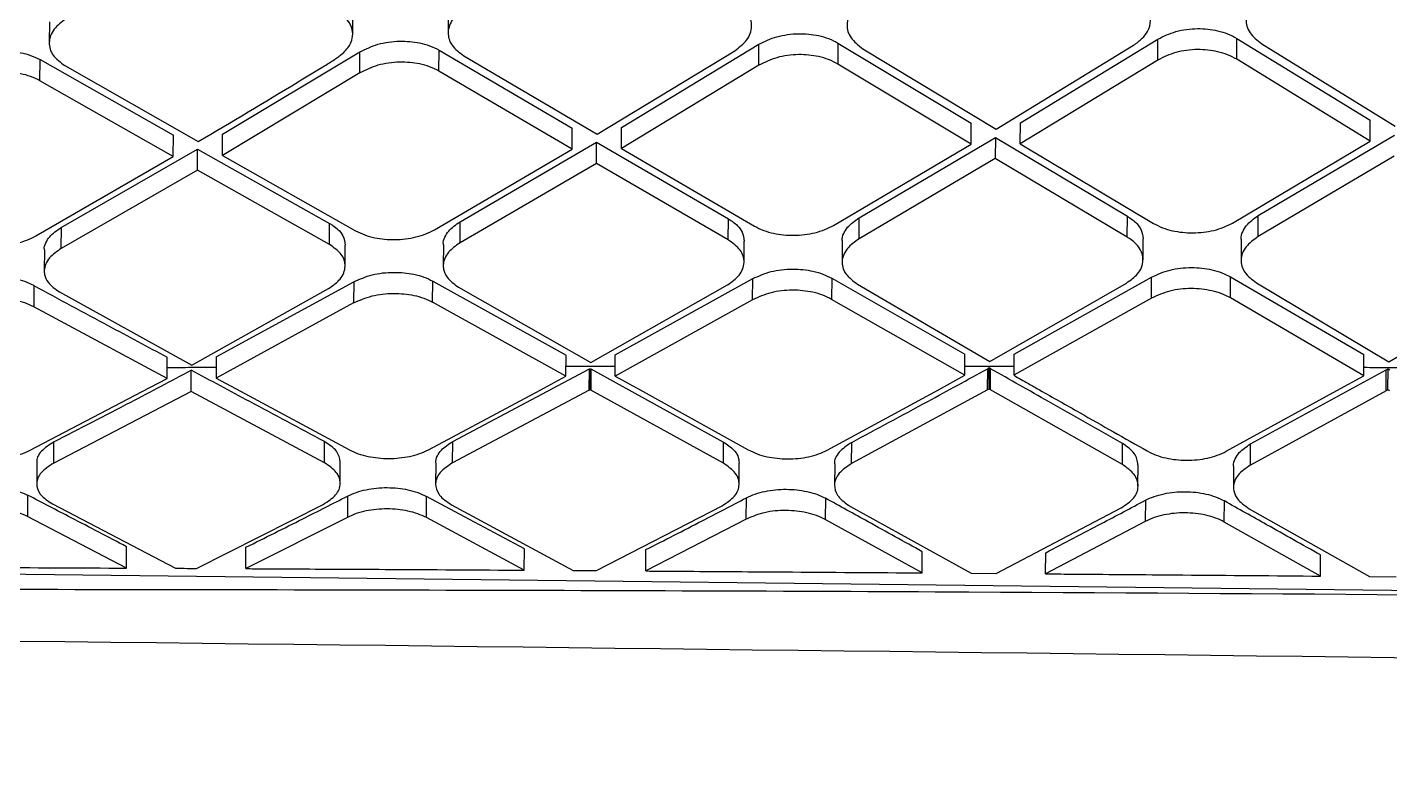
# Model space of a CAD drawing. Extents: x 943 to 1030, y 781 to 934.
# Drawn here: x 1006.687 to 1007.907, y 876.994 to 877.658 of the extents above; entities that cross this region are included whole.
import ezdxf

# ---------------------------------------------------------------- set-up
doc = ezdxf.new("R2010")
doc.units = 0
doc.header["$MEASUREMENT"] = 0
doc.layers.add('1', color=4, linetype='Continuous')

# ---------------------------------------------------------------- blocks, each defined once
blk = doc.blocks.new('AIRA')
at = {"layer": '1', "color": 3, "linetype": 'Continuous', "lineweight": 25}
for p, q in [((63.5296, 74.4971), (63.5295, 74.4781)), ((63.8011, 74.486), (63.8012, 74.5047)), ((63.8866, 74.5062), (63.8865, 74.4872)), ((64.0416, 74.4025), (64.1646, 74.4769)), ((64.1645, 74.4582), (64.1646, 74.4769)), ((64.2353, 74.478), (64.2352, 74.4592)), ((64.2353, 74.478), (64.3546, 74.4063)), ((64.2576, 74.473), (64.3768, 74.4009)), ((64.3768, 74.4009), (64.4999, 74.4762)), ((64.3986, 74.4067), (64.5216, 74.4816)), ((64.5215, 74.4628), (64.5216, 74.4815)), ((64.5922, 74.4635), (64.5923, 74.4822)), ((64.5923, 74.4822), (64.7115, 74.4089)), ((64.6146, 74.4773), (64.7338, 74.4036)), ((63.5212, 74.4443), (63.5213, 74.4631)), ((63.5213, 74.4632), (63.6406, 74.3955)), ((63.6846, 74.3964), (63.8076, 74.4702)), ((63.8075, 74.4514), (63.8076, 74.4702)), ((63.8782, 74.4529), (63.8783, 74.4717)), ((63.8783, 74.4717), (63.9976, 74.4019)), ((63.9006, 74.4666), (64.0198, 74.3964)), ((64.0198, 74.3964), (64.1429, 74.4712)), ((64.5215, 74.4628), (64.3985, 74.3879)), ((64.7115, 74.3901), (64.5922, 74.4635)), ((63.5436, 74.4579), (63.6628, 74.3898)), ((63.8075, 74.4514), (63.6845, 74.3775)), ((63.9975, 74.383), (63.8782, 74.4529)), ((64.1645, 74.4582), (64.0415, 74.3837)), ((64.3545, 74.3875), (64.2352, 74.4592)), ((63.6405, 74.3766), (63.5212, 74.4443)), ((63.9975, 74.383), (63.9976, 74.4019)), ((64.0415, 74.3837), (64.0416, 74.4025)), ((64.3545, 74.3875), (64.3546, 74.4063)), ((64.3985, 74.3879), (64.3986, 74.4067)), ((64.7115, 74.3901), (64.7115, 74.4089)), ((63.6405, 74.3766), (63.6406, 74.3955)), ((63.6845, 74.3775), (63.6846, 74.3964)), ((63.8973, 74.3182), (64.0192, 74.3892)), ((64.0191, 74.3704), (64.0192, 74.3892)), ((64.0192, 74.3892), (64.1373, 74.3208)), ((64.2314, 74.3148), (64.3545, 74.3875)), ((64.2543, 74.3217), (64.3762, 74.3934)), ((64.3762, 74.3933), (64.3761, 74.3746)), ((64.3762, 74.3934), (64.4943, 74.3231)), ((64.3985, 74.3879), (64.5177, 74.3167)), ((64.5884, 74.317), (64.7115, 74.3901)), ((64.6113, 74.3236), (64.7332, 74.3956)), ((63.5174, 74.3054), (63.6405, 74.3766)), ((63.5403, 74.3131), (63.6622, 74.3832)), ((63.6621, 74.3644), (63.6622, 74.3832)), ((63.6622, 74.3832), (63.7803, 74.3167)), ((63.6845, 74.3775), (63.8037, 74.31)), ((63.8744, 74.311), (63.9975, 74.383)), ((64.0415, 74.3837), (64.1607, 74.3142)), ((64.3761, 74.3746), (64.2542, 74.3029)), ((64.4942, 74.3043), (64.3761, 74.3746)), ((64.7331, 74.3769), (64.6112, 74.3048)), ((63.6621, 74.3644), (63.5403, 74.2942)), ((63.7802, 74.2979), (63.6621, 74.3643)), ((64.0191, 74.3704), (63.8973, 74.2994)), ((64.1372, 74.3019), (64.0191, 74.3704)), ((63.7802, 74.2979), (63.7803, 74.3167)), ((63.8973, 74.2994), (63.8973, 74.3182)), ((64.1372, 74.3019), (64.1373, 74.3208)), ((64.2543, 74.3029), (64.2543, 74.3217)), ((64.4942, 74.3043), (64.4943, 74.3231)), ((64.6112, 74.3048), (64.6113, 74.3236)), ((63.5403, 74.2942), (63.5404, 74.3131)), ((64.5083, 74.2841), (64.5084, 74.3029)), ((64.5961, 74.3024), (64.596, 74.2836)), ((63.5252, 74.2929), (63.5251, 74.274)), ((63.7943, 74.2785), (63.7944, 74.2973)), ((63.8822, 74.2976), (63.8821, 74.2788)), ((64.1513, 74.2821), (64.1514, 74.3009)), ((64.2391, 74.3008), (64.2391, 74.2819)), ((63.8726, 74.2461), (63.8727, 74.265)), ((63.8727, 74.265), (63.992, 74.1988)), ((64.036, 74.199), (64.159, 74.2672)), ((64.1589, 74.2483), (64.159, 74.2672)), ((64.2297, 74.2676), (64.2296, 74.2487)), ((64.2297, 74.2676), (64.3489, 74.1996)), ((64.3929, 74.1996), (64.516, 74.2686)), ((64.5159, 74.2498), (64.516, 74.2686)), ((64.5866, 74.2499), (64.5867, 74.2687)), ((64.5867, 74.2687), (64.7059, 74.1992)), ((63.5157, 74.261), (63.5156, 74.2421)), ((63.5388, 74.2553), (63.6572, 74.1899)), ((63.6572, 74.1899), (63.7795, 74.2583)), ((63.679, 74.1972), (63.802, 74.2644)), ((63.802, 74.2644), (63.8019, 74.2455)), ((63.8958, 74.2595), (64.0142, 74.1921)), ((64.0142, 74.1921), (64.1364, 74.2616)), ((64.2528, 74.2623), (64.3712, 74.193)), ((64.3712, 74.193), (64.4934, 74.2633)), ((64.6098, 74.2635), (64.7282, 74.1928)), ((64.7282, 74.1928), (64.8504, 74.2636)), ((63.6349, 74.1779), (63.5156, 74.2421)), ((63.8019, 74.2455), (63.6789, 74.1782)), ((63.9919, 74.1799), (63.8726, 74.2461)), ((64.1589, 74.2483), (64.0359, 74.18)), ((64.3489, 74.1807), (64.2296, 74.2487)), ((64.5159, 74.2498), (64.3928, 74.1807)), ((64.7058, 74.1803), (64.5866, 74.2499)), ((63.6349, 74.1779), (63.635, 74.1969)), ((63.679, 74.1972), (63.6789, 74.1782)), ((63.9919, 74.1799), (63.992, 74.1988)), ((64.0359, 74.18), (64.036, 74.199)), ((64.3489, 74.1807), (64.3489, 74.1996)), ((64.3929, 74.1807), (64.3929, 74.1996)), ((64.7058, 74.1803), (64.7059, 74.1992)), ((63.6565, 74.1663), (63.6566, 74.1853)), ((63.8906, 74.1214), (64.0129, 74.1865)), ((63.9689, 74.1674), (63.9919, 74.1799)), ((64.0128, 74.1675), (64.0129, 74.1865)), ((64.0135, 74.1679), (64.0136, 74.1869)), ((64.0143, 74.1864), (64.0142, 74.1675)), ((64.0143, 74.1865), (64.1329, 74.121)), ((64.3253, 74.1677), (64.3489, 74.1807)), ((64.3692, 74.1677), (64.3693, 74.1866)), ((64.3706, 74.1873), (64.3693, 74.1866)), ((64.3705, 74.1684), (64.3706, 74.1873)), ((64.3719, 74.1866), (64.3706, 74.1873)), ((64.3718, 74.1677), (64.3719, 74.1866)), ((64.6045, 74.1193), (64.7259, 74.1857)), ((64.6818, 74.167), (64.7058, 74.1803)), ((64.7258, 74.1668), (64.7259, 74.1856)), ((64.7259, 74.1857), (64.7276, 74.1866)), ((64.7275, 74.1677), (64.7276, 74.1866)), ((64.7276, 74.1866), (64.7292, 74.1857)), ((63.6127, 74.1661), (63.6349, 74.1779)), ((63.6789, 74.1782), (63.7006, 74.1665)), ((63.8689, 74.1141), (63.9689, 74.1674)), ((64.0128, 74.1675), (63.8905, 74.1024)), ((64.0128, 74.1675), (64.0135, 74.1679)), ((64.0135, 74.1679), (64.0142, 74.1675)), ((64.1328, 74.1021), (64.0142, 74.1675)), ((64.0583, 74.1676), (64.1551, 74.114)), ((64.2258, 74.1138), (64.3253, 74.1677)), ((64.3692, 74.1677), (64.2475, 74.1018)), ((64.3705, 74.1684), (64.3692, 74.1677)), ((64.3718, 74.1677), (64.3705, 74.1684)), ((64.4898, 74.1009), (64.3718, 74.1677)), ((64.7275, 74.1677), (64.7258, 74.1668)), ((64.7291, 74.1668), (64.7275, 74.1677)), ((63.5119, 74.1134), (63.6127, 74.1661)), ((63.6565, 74.1663), (63.5335, 74.1021)), ((63.7758, 74.1024), (63.6566, 74.1663)), ((63.7006, 74.1665), (63.7982, 74.114)), ((64.5828, 74.1127), (64.6818, 74.167)), ((64.7258, 74.1668), (64.6044, 74.1004)), ((63.5335, 74.1021), (63.5336, 74.1211)), ((63.7758, 74.1024), (63.7759, 74.1214)), ((63.8905, 74.1024), (63.8906, 74.1214)), ((64.1328, 74.1021), (64.1329, 74.121)), ((64.2475, 74.1018), (64.2476, 74.1207)), ((64.4898, 74.1009), (64.4898, 74.1198)), ((64.6045, 74.1004), (64.6045, 74.1193)), ((63.5184, 74.1025), (63.5183, 74.0834)), ((63.7899, 74.0841), (63.79, 74.1031)), ((63.8754, 74.1022), (63.8753, 74.0832)), ((64.1469, 74.0833), (64.147, 74.1022)), ((64.2324, 74.1012), (64.2323, 74.0823)), ((64.5038, 74.0817), (64.5039, 74.1006)), ((64.5893, 74.0994), (64.5893, 74.0805)), ((63.5102, 74.0735), (63.5101, 74.0544)), ((63.7965, 74.0726), (63.7964, 74.0536)), ((63.8671, 74.0534), (63.8672, 74.0724)), ((64.1533, 74.0521), (64.1534, 74.0711)), ((64.2241, 74.0707), (64.224, 74.0517)), ((63.5324, 74.0656), (63.6425, 74.008)), ((63.6613, 74.0079), (63.7747, 74.0652)), ((63.8894, 74.0649), (63.9985, 74.006)), ((64.0192, 74.0059), (64.1317, 74.064)), ((64.2464, 74.0634), (64.3546, 74.0036)), ((64.377, 74.0034), (64.4886, 74.0621)), ((64.5104, 74.0689), (64.5103, 74.0499)), ((64.581, 74.0494), (64.5811, 74.0683)), ((64.6033, 74.0613), (64.7109, 74.0006)), ((63.5986, 74.0082), (63.5101, 74.0544)), ((63.7964, 74.0536), (63.7054, 74.0077)), ((63.9546, 74.0063), (63.8671, 74.0534)), ((64.1533, 74.0521), (64.0633, 74.0056)), ((64.3107, 74.0039), (64.224, 74.0517)), ((64.5103, 74.0499), (64.4211, 74.0031)), ((64.667, 74.001), (64.581, 74.0494)), ((63.5986, 74.0082), (63.5987, 74.0273)), ((63.7054, 74.0077), (63.7055, 74.0268)), ((63.9546, 74.0063), (63.9547, 74.0254)), ((64.0633, 74.0056), (64.0634, 74.0247)), ((64.3107, 74.0039), (64.3108, 74.0229)), ((64.4211, 74.0031), (64.4212, 74.022)), ((64.667, 74.001), (64.6671, 74.02)), ((66.1499, 73.9714), (63.2414, 74.0056)), ((63.9985, 74.006), (64.0192, 74.0059)), ((64.3546, 74.0036), (64.377, 74.0034)), ((64.7109, 74.0006), (64.7347, 74.0004))]:
    blk.add_line(p, q, dxfattribs=at)
at = {"layer": '1', "color": 3, "linetype": 'Continuous', "lineweight": 25, "flags": 128}
for points in [[(64.0359, 74.18), (64.0484, 74.1731), (64.0583, 74.1676)], [(63.9547, 74.0254), (63.9057, 74.0517), (63.8672, 74.0724)]]:
    blk.add_lwpolyline(points, dxfattribs=at)
at = {"layer": '1', "color": 3, "linetype": 'Continuous', "lineweight": 25}
for points, knots in [([(64.6157, 74.5214), (64.6117, 74.5183), (64.6054, 74.5135), (64.6014, 74.5055), (64.5998, 74.4972), (64.6026, 74.4868), (64.6106, 74.4804), (64.6146, 74.4773)], [0, 0, 0, 0, 0.239967, 0.368006, 0.501074, 0.750364, 1, 1, 1, 1]), ([(63.9017, 74.5095), (63.8977, 74.5064), (63.8914, 74.5016), (63.8874, 74.4938), (63.8858, 74.4858), (63.8886, 74.4756), (63.8966, 74.4696), (63.9006, 74.4666)], [0, 0, 0, 0, 0.239726, 0.367857, 0.501176, 0.750422, 1, 1, 1, 1]), ([(64.1429, 74.4712), (64.1469, 74.4742), (64.1531, 74.4789), (64.1572, 74.4867), (64.1588, 74.4949), (64.1561, 74.5041), (64.1497, 74.5108), (64.1455, 74.5136), (64.1444, 74.5143), (64.1441, 74.5145), (64.144, 74.5146), (64.144, 74.5146), (64.144, 74.5146), (64.144, 74.5146)], [0, 0, 0, 0, 0.235478, 0.364519, 0.500771, 0.749786, 0.936633, 0.983828, 0.995793, 0.998866, 0.999676, 0.999964, 1, 1, 1, 1]), ([(64.2587, 74.5166), (64.2547, 74.5135), (64.2484, 74.5087), (64.2444, 74.5008), (64.2428, 74.4926), (64.2456, 74.4823), (64.2536, 74.4761), (64.2576, 74.473)], [0, 0, 0, 0, 0.240017, 0.368066, 0.501139, 0.7504, 1, 1, 1, 1]), ([(64.4999, 74.4761), (64.5026, 74.4781), (64.5078, 74.4818), (64.5134, 74.4894), (64.5161, 74.499), (64.513, 74.5103), (64.505, 74.5169), (64.501, 74.5201)], [0, 0, 0, 0, 0.158305, 0.29475, 0.501311, 0.750812, 1, 1, 1, 1]), ([(63.5447, 74.5), (63.5406, 74.497), (63.5344, 74.4922), (63.5304, 74.4846), (63.5288, 74.4766), (63.5316, 74.4667), (63.5396, 74.4608), (63.5436, 74.4579)], [0, 0, 0, 0, 0.239161, 0.367441, 0.501212, 0.750434, 1, 1, 1, 1]), ([(63.7859, 74.464), (63.7865, 74.4645), (63.7883, 74.4657), (63.7932, 74.4694), (63.7982, 74.475), (63.8013, 74.4827), (63.8011, 74.4905), (63.7971, 74.4993), (63.7905, 74.5041), (63.787, 74.5067)], [0, 0, 0, 0, 0.035001, 0.095738, 0.293967, 0.432006, 0.595736, 0.785092, 1, 1, 1, 1]), ([(64.1646, 74.4769), (64.1697, 74.4795), (64.1775, 74.4833), (64.1902, 74.4858), (64.2028, 74.4868), (64.2156, 74.4856), (64.2274, 74.4822), (64.2326, 74.4795), (64.2353, 74.478)], [0, 0, 0, 0, 0.244238, 0.370431, 0.499, 0.729194, 0.859625, 1, 1, 1, 1]), ([(64.5216, 74.4816), (64.5267, 74.4841), (64.5371, 74.4892), (64.5567, 74.4917), (64.5727, 74.49), (64.5844, 74.4865), (64.5896, 74.4837), (64.5923, 74.4822)], [0, 0, 0, 0, 0.244821, 0.498515, 0.730592, 0.860738, 1, 1, 1, 1]), ([(63.8076, 74.4702), (63.8127, 74.4727), (63.8205, 74.4766), (63.8332, 74.4791), (63.8458, 74.4801), (63.8586, 74.479), (63.8703, 74.4758), (63.8756, 74.4731), (63.8783, 74.4717)], [0, 0, 0, 0, 0.244262, 0.370443, 0.498998, 0.728262, 0.858929, 1, 1, 1, 1]), ([(64.5922, 74.4635), (64.5896, 74.4649), (64.5844, 74.4677), (64.5728, 74.4712), (64.5599, 74.4726), (64.5472, 74.4717), (64.5344, 74.4692), (64.5266, 74.4654), (64.5215, 74.4628)], [0, 0, 0, 0, 0.136987, 0.266095, 0.4997, 0.628336, 0.754836, 1, 1, 1, 1]), ([(63.4506, 74.4612), (63.4557, 74.4637), (63.4635, 74.4676), (63.4762, 74.4701), (63.4888, 74.4712), (63.5016, 74.4702), (63.5133, 74.4671), (63.5186, 74.4645), (63.5213, 74.4632)], [0, 0, 0, 0, 0.24449, 0.370606, 0.499001, 0.727975, 0.858716, 1, 1, 1, 1]), ([(63.6628, 74.3898), (63.6926, 74.4075), (63.7303, 74.4299), (63.7709, 74.4547), (63.7822, 74.4615), (63.7855, 74.4638), (63.7859, 74.4641)], [0, 0, 0, 0, 0.725922, 0.919423, 0.99043, 1, 1, 1, 1]), ([(63.8782, 74.4529), (63.8756, 74.4543), (63.8704, 74.4569), (63.8587, 74.4602), (63.8459, 74.4613), (63.8332, 74.4603), (63.8204, 74.4578), (63.8127, 74.4539), (63.8075, 74.4514)], [0, 0, 0, 0, 0.139004, 0.268772, 0.499684, 0.62824, 0.754758, 1, 1, 1, 1]), ([(64.2352, 74.4592), (64.2326, 74.4607), (64.2274, 74.4634), (64.2157, 74.4668), (64.2029, 74.4681), (64.1902, 74.4671), (64.1774, 74.4646), (64.1697, 74.4607), (64.1645, 74.4582)], [0, 0, 0, 0, 0.138252, 0.267774, 0.49968, 0.628362, 0.754899, 1, 1, 1, 1]), ([(63.5212, 74.4443), (63.5185, 74.4457), (63.5133, 74.4483), (63.5016, 74.4513), (63.4889, 74.4524), (63.4762, 74.4513), (63.4634, 74.4487), (63.4556, 74.4449), (63.4505, 74.4424)], [0, 0, 0, 0, 0.139359, 0.269242, 0.499688, 0.628048, 0.754519, 1, 1, 1, 1]), ([(63.7803, 74.3167), (63.7814, 74.3161), (63.7842, 74.3144), (63.7887, 74.3108), (63.7933, 74.305), (63.794, 74.3001), (63.7944, 74.2973)], [0, 0, 0, 0, 0.119218, 0.32722, 0.62377, 1, 1, 1, 1]), ([(63.8823, 74.2976), (63.8823, 74.2978), (63.8815, 74.3), (63.8834, 74.3042), (63.8873, 74.3113), (63.8934, 74.3155), (63.8973, 74.3182)], [0, 0, 0, 0, 0.022212, 0.296709, 0.551445, 1, 1, 1, 1]), ([(64.1373, 74.3208), (64.1402, 74.3188), (64.1454, 74.3153), (64.1504, 74.3084), (64.151, 74.3036), (64.1513, 74.3009)], [0, 0, 0, 0, 0.347116, 0.639019, 1, 1, 1, 1]), ([(64.1607, 74.3142), (64.1633, 74.3128), (64.1684, 74.3102), (64.1801, 74.3069), (64.196, 74.3053), (64.212, 74.3073), (64.2238, 74.3109), (64.2289, 74.3135), (64.2314, 74.3148)], [0, 0, 0, 0, 0.135931, 0.264623, 0.499402, 0.744619, 0.871157, 1, 1, 1, 1]), ([(64.2393, 74.3008), (64.2393, 74.301), (64.2385, 74.3032), (64.2404, 74.3075), (64.2443, 74.3147), (64.2504, 74.319), (64.2543, 74.3217)], [0, 0, 0, 0, 0.024325, 0.298353, 0.552588, 1, 1, 1, 1]), ([(64.4943, 74.3231), (64.4973, 74.321), (64.5027, 74.3173), (64.5074, 74.3102), (64.508, 74.3055), (64.5083, 74.3029)], [0, 0, 0, 0, 0.370057, 0.656426, 1, 1, 1, 1]), ([(64.5177, 74.3167), (64.5203, 74.3153), (64.5254, 74.3126), (64.5371, 74.3092), (64.553, 74.3075), (64.5689, 74.3094), (64.5808, 74.313), (64.5858, 74.3157), (64.5884, 74.317)], [0, 0, 0, 0, 0.135568, 0.264157, 0.499477, 0.74404, 0.870718, 1, 1, 1, 1]), ([(64.5963, 74.3024), (64.5962, 74.3026), (64.5956, 74.3048), (64.5974, 74.3091), (64.6013, 74.3165), (64.6074, 74.3208), (64.6113, 74.3236)], [0, 0, 0, 0, 0.02078, 0.296556, 0.551973, 1, 1, 1, 1]), ([(63.4467, 74.3041), (63.4493, 74.3028), (63.4544, 74.3004), (63.4661, 74.2973), (63.482, 74.2959), (63.498, 74.298), (63.5098, 74.3015), (63.5149, 74.3041), (63.5174, 74.3054)], [0, 0, 0, 0, 0.136288, 0.265067, 0.499297, 0.745271, 0.871642, 1, 1, 1, 1]), ([(63.5253, 74.2929), (63.5253, 74.2931), (63.5245, 74.2952), (63.5264, 74.2993), (63.5302, 74.3062), (63.5364, 74.3104), (63.5404, 74.3131)], [0, 0, 0, 0, 0.020624, 0.295748, 0.550948, 1, 1, 1, 1]), ([(63.8037, 74.31), (63.8063, 74.3087), (63.8114, 74.3062), (63.8231, 74.303), (63.839, 74.3015), (63.855, 74.3035), (63.8668, 74.3071), (63.8719, 74.3097), (63.8744, 74.311)], [0, 0, 0, 0, 0.136164, 0.26492, 0.499359, 0.745031, 0.871464, 1, 1, 1, 1]), ([(64.1365, 74.2616), (64.1403, 74.2643), (64.1464, 74.2686), (64.1504, 74.2758), (64.152, 74.2835), (64.1492, 74.2932), (64.1412, 74.299), (64.1372, 74.3019)], [0, 0, 0, 0, 0.232222, 0.362319, 0.501439, 0.750836, 1, 1, 1, 1]), ([(64.2543, 74.3029), (64.2504, 74.3002), (64.2443, 74.2959), (64.2401, 74.2886), (64.2391, 74.2844), (64.239, 74.282), (64.2391, 74.2809), (64.2394, 74.2773), (64.2421, 74.2702), (64.2489, 74.2652), (64.2528, 74.2623)], [0, 0, 0, 0, 0.229217, 0.359837, 0.500844, 0.50861, 0.523106, 0.572282, 0.750861, 1, 1, 1, 1]), ([(64.4934, 74.2633), (64.4972, 74.2659), (64.5031, 74.2701), (64.5073, 74.2774), (64.5089, 74.2848), (64.5069, 74.2926), (64.5017, 74.2989), (64.4974, 74.3024), (64.495, 74.3038), (64.4943, 74.3043), (64.4942, 74.3043)], [0, 0, 0, 0, 0.221443, 0.353893, 0.500547, 0.710557, 0.863981, 0.96052, 0.995484, 1, 1, 1, 1]), ([(64.6112, 74.3048), (64.6072, 74.3019), (64.6011, 74.2975), (64.597, 74.2901), (64.5953, 74.2824), (64.598, 74.2725), (64.6058, 74.2665), (64.6098, 74.2635)], [0, 0, 0, 0, 0.236457, 0.365422, 0.501228, 0.750545, 1, 1, 1, 1]), ([(63.5403, 74.2942), (63.5364, 74.2915), (63.5303, 74.2873), (63.5261, 74.2803), (63.525, 74.276), (63.5251, 74.2728), (63.5255, 74.2692), (63.5283, 74.2626), (63.5349, 74.258), (63.5388, 74.2553)], [0, 0, 0, 0, 0.229625, 0.360156, 0.500899, 0.531309, 0.583193, 0.750977, 1, 1, 1, 1]), ([(63.7795, 74.2583), (63.7834, 74.261), (63.7894, 74.2653), (63.7934, 74.2724), (63.795, 74.2799), (63.7922, 74.2893), (63.7842, 74.295), (63.7802, 74.2979)], [0, 0, 0, 0, 0.233043, 0.362957, 0.501502, 0.750764, 1, 1, 1, 1]), ([(63.8973, 74.2994), (63.8934, 74.2967), (63.8873, 74.2924), (63.8831, 74.2853), (63.882, 74.2808), (63.8821, 74.2776), (63.8825, 74.274), (63.8852, 74.2672), (63.8919, 74.2624), (63.8958, 74.2595)], [0, 0, 0, 0, 0.22954, 0.360086, 0.50087, 0.529164, 0.580344, 0.750928, 1, 1, 1, 1]), ([(64.516, 74.2686), (64.5212, 74.271), (64.5317, 74.2757), (64.5515, 74.2778), (64.5675, 74.2761), (64.5791, 74.2726), (64.5841, 74.27), (64.5867, 74.2687)], [0, 0, 0, 0, 0.251611, 0.499637, 0.739038, 0.866938, 1, 1, 1, 1]), ([(63.5157, 74.261), (63.5131, 74.2623), (63.5081, 74.2647), (63.4965, 74.2677), (63.4805, 74.2692), (63.4607, 74.267), (63.4503, 74.2624), (63.445, 74.2601)], [0, 0, 0, 0, 0.134377, 0.262676, 0.500272, 0.748824, 1, 1, 1, 1]), ([(63.802, 74.2644), (63.8073, 74.2667), (63.8177, 74.2714), (63.8375, 74.2735), (63.8535, 74.272), (63.8651, 74.2688), (63.8701, 74.2663), (63.8727, 74.265)], [0, 0, 0, 0, 0.251073, 0.499693, 0.737474, 0.865748, 1, 1, 1, 1]), ([(64.159, 74.2672), (64.1643, 74.2696), (64.1747, 74.2743), (64.1945, 74.2764), (64.2105, 74.2748), (64.2221, 74.2714), (64.2271, 74.2689), (64.2297, 74.2676)], [0, 0, 0, 0, 0.251281, 0.499664, 0.738165, 0.866275, 1, 1, 1, 1]), ([(63.5157, 74.261), (63.538, 74.249), (63.5777, 74.2276), (63.6175, 74.2063), (63.635, 74.1969)], [0, 0, 0, 0, 0.56, 1, 1, 1, 1]), ([(63.8019, 74.2455), (63.8072, 74.2478), (63.8176, 74.2525), (63.8374, 74.2546), (63.8534, 74.2531), (63.865, 74.2499), (63.8701, 74.2474), (63.8726, 74.2461)], [0, 0, 0, 0, 0.251135, 0.499919, 0.738583, 0.866552, 1, 1, 1, 1]), ([(64.2296, 74.2487), (64.2271, 74.25), (64.2221, 74.2526), (64.2104, 74.2559), (64.1944, 74.2576), (64.1746, 74.2554), (64.1642, 74.2507), (64.1589, 74.2483)], [0, 0, 0, 0, 0.132844, 0.260619, 0.500074, 0.748677, 1, 1, 1, 1]), ([(64.5866, 74.2499), (64.5841, 74.2512), (64.5791, 74.2538), (64.5674, 74.2572), (64.5514, 74.259), (64.5316, 74.2569), (64.5211, 74.2522), (64.5159, 74.2498)], [0, 0, 0, 0, 0.13223, 0.259817, 0.500136, 0.748424, 1, 1, 1, 1]), ([(63.5156, 74.2421), (63.5131, 74.2433), (63.508, 74.2457), (63.4964, 74.2488), (63.4805, 74.2502), (63.4607, 74.248), (63.4502, 74.2434), (63.4449, 74.2411)], [0, 0, 0, 0, 0.133757, 0.261809, 0.500021, 0.748806, 1, 1, 1, 1]), ([(63.5336, 74.1211), (63.5566, 74.133), (63.5975, 74.1541), (63.6386, 74.1758), (63.6566, 74.1853)], [0, 0, 0, 0, 0.56, 1, 1, 1, 1]), ([(63.6789, 74.1877), (63.6716, 74.1876), (63.6569, 74.1876), (63.6422, 74.1875), (63.6349, 74.1875)], [0, 0, 0, 0, 0.501762, 1, 1, 1, 1]), ([(63.7759, 74.1214), (63.7536, 74.1333), (63.7139, 74.1546), (63.6741, 74.1759), (63.6566, 74.1853)], [0, 0, 0, 0, 0.56, 1, 1, 1, 1]), ([(64.0359, 74.1886), (64.0285, 74.1886), (64.0139, 74.1886), (63.9992, 74.1885), (63.9919, 74.1885)], [0, 0, 0, 0, 0.503808, 1, 1, 1, 1]), ([(64.2476, 74.1207), (64.2703, 74.1329), (64.3108, 74.1546), (64.3514, 74.1768), (64.3693, 74.1866)], [0, 0, 0, 0, 0.56, 1, 1, 1, 1]), ([(64.3929, 74.1885), (64.3855, 74.1885), (64.3708, 74.1885), (64.3562, 74.1885), (64.3489, 74.1885)], [0, 0, 0, 0, 0.504561, 1, 1, 1, 1]), ([(64.4898, 74.1198), (64.4678, 74.1323), (64.4285, 74.1545), (64.3892, 74.1768), (64.3719, 74.1866)], [0, 0, 0, 0, 0.56, 1, 1, 1, 1]), ([(64.3929, 74.1807), (64.3971, 74.1782), (64.4048, 74.1739), (64.4125, 74.1695), (64.4158, 74.1676)], [0, 0, 0, 0, 0.56, 1, 1, 1, 1]), ([(64.7499, 74.1874), (64.7424, 74.1874), (64.7278, 74.1875), (64.7131, 74.1875), (64.7059, 74.1876)], [0, 0, 0, 0, 0.505412, 1, 1, 1, 1]), ([(64.4158, 74.1676), (64.4277, 74.1609), (64.4598, 74.1426), (64.4919, 74.1244), (64.5121, 74.113)], [0, 0, 0, 0, 0.370314, 1, 1, 1, 1]), ([(63.5336, 74.1211), (63.5296, 74.1185), (63.5214, 74.1131), (63.5177, 74.106), (63.5185, 74.1026), (63.5185, 74.1025)], [0, 0, 0, 0, 0.491837, 0.984048, 1, 1, 1, 1]), ([(63.7899, 74.1031), (63.7893, 74.1064), (63.7882, 74.1133), (63.78, 74.1186), (63.7759, 74.1214)], [0, 0, 0, 0, 0.4908, 1, 1, 1, 1]), ([(63.8755, 74.1023), (63.8754, 74.1023), (63.875, 74.1044), (63.8766, 74.1084), (63.8807, 74.1151), (63.8868, 74.119), (63.8906, 74.1214)], [0, 0, 0, 0, 0.010879, 0.303323, 0.565915, 1, 1, 1, 1]), ([(64.1329, 74.121), (64.1362, 74.1188), (64.1418, 74.1151), (64.1462, 74.1085), (64.1467, 74.1044), (64.1469, 74.1022)], [0, 0, 0, 0, 0.411075, 0.687275, 1, 1, 1, 1]), ([(64.2476, 74.1207), (64.2435, 74.1179), (64.2353, 74.1123), (64.2316, 74.1049), (64.2324, 74.1013), (64.2325, 74.1012)], [0, 0, 0, 0, 0.491666, 0.983651, 1, 1, 1, 1]), ([(64.5038, 74.1006), (64.5032, 74.1041), (64.5021, 74.1113), (64.494, 74.1169), (64.4898, 74.1198)], [0, 0, 0, 0, 0.490745, 1, 1, 1, 1]), ([(64.5894, 74.0994), (64.5894, 74.0995), (64.5889, 74.1018), (64.5906, 74.1059), (64.5947, 74.1129), (64.6008, 74.1168), (64.6045, 74.1193)], [0, 0, 0, 0, 0.013763, 0.306406, 0.568593, 1, 1, 1, 1]), ([(63.4412, 74.1132), (63.4437, 74.112), (63.4487, 74.1097), (63.4604, 74.1067), (63.4763, 74.1051), (63.4924, 74.1068), (63.5042, 74.1099), (63.5093, 74.1123), (63.5119, 74.1134)], [0, 0, 0, 0, 0.133077, 0.260959, 0.500551, 0.743262, 0.869946, 1, 1, 1, 1]), ([(63.7981, 74.114), (63.8007, 74.1128), (63.8057, 74.1104), (63.8173, 74.1073), (63.8333, 74.1056), (63.8494, 74.1073), (63.8612, 74.1105), (63.8663, 74.1129), (63.8689, 74.1141)], [0, 0, 0, 0, 0.13291, 0.26074, 0.500483, 0.743146, 0.869881, 1, 1, 1, 1]), ([(64.1551, 74.114), (64.1577, 74.1127), (64.1627, 74.1102), (64.1743, 74.107), (64.1903, 74.1053), (64.2064, 74.1069), (64.2182, 74.1102), (64.2232, 74.1126), (64.2258, 74.1138)], [0, 0, 0, 0, 0.132717, 0.260477, 0.500377, 0.742931, 0.869744, 1, 1, 1, 1]), ([(64.5121, 74.113), (64.5146, 74.1117), (64.5196, 74.1092), (64.5313, 74.1058), (64.5473, 74.104), (64.5633, 74.1057), (64.5751, 74.109), (64.5802, 74.1114), (64.5828, 74.1127)], [0, 0, 0, 0, 0.13251, 0.260198, 0.50031, 0.742674, 0.869567, 1, 1, 1, 1]), ([(63.5335, 74.1021), (63.5294, 74.0994), (63.521, 74.094), (63.5173, 74.0841), (63.5193, 74.0774), (63.5238, 74.0712), (63.5284, 74.0682), (63.5324, 74.0656)], [0, 0, 0, 0, 0.249174, 0.499176, 0.722957, 0.749939, 1, 1, 1, 1]), ([(63.7747, 74.0652), (63.7789, 74.0679), (63.7873, 74.0733), (63.7906, 74.0825), (63.7892, 74.0893), (63.7855, 74.0959), (63.7799, 74.0996), (63.7758, 74.1024)], [0, 0, 0, 0, 0.249239, 0.499047, 0.656024, 0.750174, 1, 1, 1, 1]), ([(63.8905, 74.1024), (63.8863, 74.0996), (63.878, 74.0941), (63.8742, 74.0839), (63.8763, 74.077), (63.8808, 74.0706), (63.8853, 74.0676), (63.8894, 74.0649)], [0, 0, 0, 0, 0.249317, 0.499272, 0.721487, 0.749963, 1, 1, 1, 1]), ([(64.1317, 74.064), (64.1359, 74.0667), (64.1442, 74.0723), (64.148, 74.0829), (64.1449, 74.0936), (64.1368, 74.0992), (64.1328, 74.1021)], [0, 0, 0, 0, 0.24961, 0.499688, 0.749943, 1, 1, 1, 1]), ([(64.2475, 74.1018), (64.2433, 74.099), (64.2349, 74.0934), (64.2312, 74.083), (64.2333, 74.076), (64.2377, 74.0694), (64.2423, 74.0662), (64.2464, 74.0634)], [0, 0, 0, 0, 0.249425, 0.49934, 0.719111, 0.749985, 1, 1, 1, 1]), ([(64.6045, 74.1004), (64.6003, 74.0975), (64.5919, 74.0918), (64.5885, 74.0821), (64.59, 74.0749), (64.5938, 74.068), (64.5993, 74.0642), (64.6033, 74.0613)], [0, 0, 0, 0, 0.249373, 0.499119, 0.663157, 0.750128, 1, 1, 1, 1]), ([(63.4395, 74.0736), (63.442, 74.0747), (63.4471, 74.077), (63.4589, 74.08), (63.475, 74.0816), (63.4911, 74.08), (63.5027, 74.0769), (63.5077, 74.0746), (63.5102, 74.0735)], [0, 0, 0, 0, 0.129024, 0.255371, 0.499566, 0.740147, 0.867733, 1, 1, 1, 1]), ([(63.5987, 74.0273), (63.5822, 74.036), (63.5527, 74.0514), (63.5232, 74.0667), (63.5102, 74.0735)], [0, 0, 0, 0, 0.56, 1, 1, 1, 1]), ([(63.7055, 74.0268), (63.7225, 74.0353), (63.7528, 74.0504), (63.7831, 74.0658), (63.7965, 74.0726)], [0, 0, 0, 0, 0.56, 1, 1, 1, 1]), ([(63.7965, 74.0726), (63.799, 74.0738), (63.8041, 74.0761), (63.8158, 74.0792), (63.832, 74.0809), (63.848, 74.0791), (63.8596, 74.076), (63.8646, 74.0736), (63.8672, 74.0724)], [0, 0, 0, 0, 0.128994, 0.255344, 0.499516, 0.740453, 0.867981, 1, 1, 1, 1]), ([(64.0634, 74.0247), (64.0802, 74.0332), (64.1102, 74.0486), (64.1402, 74.0642), (64.1534, 74.0711)], [0, 0, 0, 0, 0.56, 1, 1, 1, 1]), ([(64.1534, 74.0711), (64.156, 74.0722), (64.161, 74.0746), (64.1728, 74.0778), (64.1889, 74.0794), (64.205, 74.0776), (64.2166, 74.0744), (64.2216, 74.0719), (64.2241, 74.0707)], [0, 0, 0, 0, 0.129018, 0.255399, 0.499563, 0.740831, 0.868268, 1, 1, 1, 1]), ([(64.3108, 74.0229), (64.2946, 74.0318), (64.2657, 74.0477), (64.2368, 74.0637), (64.2241, 74.0707)], [0, 0, 0, 0, 0.56, 1, 1, 1, 1]), ([(64.5104, 74.0689), (64.5129, 74.0701), (64.518, 74.0724), (64.5298, 74.0756), (64.5459, 74.0773), (64.562, 74.0754), (64.5736, 74.0721), (64.5786, 74.0696), (64.5811, 74.0683)], [0, 0, 0, 0, 0.129122, 0.255545, 0.499536, 0.741234, 0.86858, 1, 1, 1, 1]), ([(63.5101, 74.0544), (63.5076, 74.0555), (63.5026, 74.0578), (63.491, 74.0609), (63.478, 74.0622), (63.4651, 74.0616), (63.4533, 74.0599), (63.4446, 74.0567), (63.44, 74.0547), (63.4394, 74.0545)], [0, 0, 0, 0, 0.132194, 0.259725, 0.500252, 0.625117, 0.750524, 0.96896, 1, 1, 1, 1]), ([(63.8671, 74.0534), (63.8645, 74.0546), (63.8596, 74.0569), (63.8479, 74.0601), (63.8319, 74.0618), (63.8157, 74.0602), (63.804, 74.0571), (63.7989, 74.0548), (63.7964, 74.0536)], [0, 0, 0, 0, 0.132001, 0.259527, 0.500498, 0.744643, 0.870995, 1, 1, 1, 1]), ([(64.224, 74.0517), (64.2215, 74.0529), (64.2165, 74.0554), (64.2049, 74.0586), (64.1887, 74.0604), (64.1699, 74.0587), (64.1585, 74.0543), (64.1538, 74.0523), (64.1533, 74.0521)], [0, 0, 0, 0, 0.131805, 0.259314, 0.500729, 0.750146, 0.973901, 1, 1, 1, 1]), ([(64.4212, 74.022), (64.4378, 74.0307), (64.4676, 74.0462), (64.4973, 74.0619), (64.5104, 74.0689)], [0, 0, 0, 0, 0.56, 1, 1, 1, 1]), ([(64.581, 74.0494), (64.5785, 74.0507), (64.5735, 74.0531), (64.5619, 74.0565), (64.5458, 74.0583), (64.5297, 74.0567), (64.5179, 74.0535), (64.5129, 74.0511), (64.5103, 74.0499)], [0, 0, 0, 0, 0.131147, 0.258379, 0.500319, 0.744343, 0.870813, 1, 1, 1, 1]), ([(64.6671, 74.02), (64.651, 74.029), (64.6224, 74.0451), (64.5937, 74.0612), (64.5811, 74.0683)], [0, 0, 0, 0, 0.56, 1, 1, 1, 1]), ([(63.3473, 74.0093), (63.362, 74.0092), (63.4039, 74.0091), (63.4876, 74.0087), (63.5567, 74.0084), (63.5986, 74.0082)], [0, 0, 0, 0, 0.175351, 0.5, 1, 1, 1, 1]), ([(63.6425, 74.008), (63.646, 74.008), (63.6523, 74.008), (63.6585, 74.0079), (63.6613, 74.0079)], [0, 0, 0, 0, 0.559999, 1, 1, 1, 1]), ([(63.7054, 74.0077), (63.7106, 74.0077), (63.7244, 74.0076), (63.7659, 74.0074), (63.8438, 74.007), (63.9131, 74.0066), (63.9546, 74.0063)], [0, 0, 0, 0, 0.062042, 0.166057, 0.5, 1, 1, 1, 1]), ([(64.0633, 74.0056), (64.0676, 74.0056), (64.0802, 74.0055), (64.1214, 74.0052), (64.1996, 74.0047), (64.2695, 74.0042), (64.3107, 74.0039)], [0, 0, 0, 0, 0.051966, 0.152621, 0.5, 1, 1, 1, 1]), ([(64.4211, 74.0031), (64.4223, 74.0031), (64.4259, 74.003), (64.4374, 74.0029), (64.4772, 74.0026), (64.5556, 74.002), (64.626, 74.0014), (64.667, 74.001)], [0, 0, 0, 0, 0.014823, 0.043268, 0.141024, 0.5, 1, 1, 1, 1]), ([(66.1508, 73.9698), (65.5514, 73.9767), (64.6299, 73.9873), (62.969, 73.9899), (61.9076, 73.9898), (61.1684, 73.9897)], [0, 0, 0, 0, 0.360925, 0.55487, 1, 1, 1, 1]), ([(61.1498, 73.9704), (61.9067, 73.9616), (63.5384, 73.9426), (65.5684, 73.9186), (67.0751, 73.896), (67.801, 73.8841), (68.3401, 73.8751), (69.4094, 73.8567), (70.3845, 73.8405), (71.1483, 73.8278)], [0, 0, 0, 0, 0.227111, 0.489631, 0.609075, 0.679169, 0.707418, 0.770829, 1, 1, 1, 1])]:
    blk.add_open_spline(points, degree=3, knots=knots, dxfattribs=at)
blk.add_open_spline([(64.4887, 74.0621), (64.4928, 74.0648), (64.5012, 74.0702), (64.505, 74.0813), (64.5018, 74.0925), (64.4938, 74.0981), (64.4898, 74.1009)], degree=3, dxfattribs=at)

msp = doc.modelspace()

# ---------------------------------------------------------------- block references
at = {"layer": '1'}
msp.add_blockref('AIRA', (943.1775, 803.1658), dxfattribs=at)

doc.saveas('drawing.dxf')
